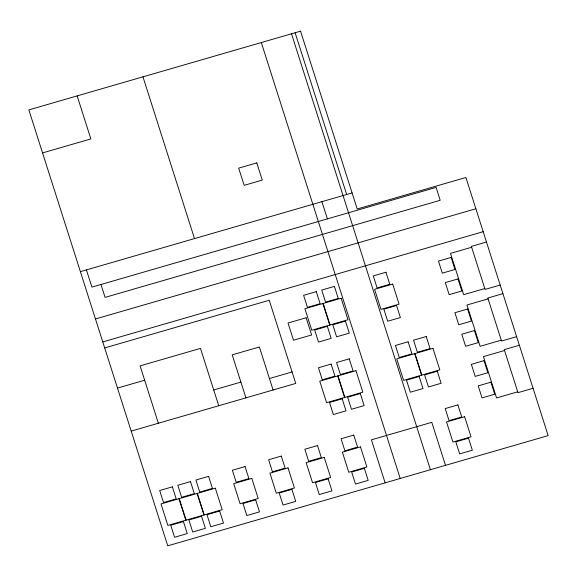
<?xml version="1.0" encoding="UTF-8"?>
<svg xmlns="http://www.w3.org/2000/svg" width="577" height="577" viewBox="0 0 577 577"><rect width="100%" height="100%" fill="white"/><g stroke="black" fill="none" stroke-linecap="round" stroke-linejoin="round"><path stroke-width="0.87" d="M42.561 152.919L90.863 138.927L77.152 95.905M80.391 271.652L352.1 192.927M95.472 318.973L475.866 208.751M102.778 341.916L483.18 231.694M104.697 347.938L269.235 300.264L295.734 383.431L131.203 431.106M486.469 242.023L471.373 246.393L485.077 289.416L500.172 285.038M471.647 247.259L450.514 253.382L463.67 294.681L484.803 288.558M117.492 388.09L144.661 380.214M502.913 293.643L487.817 298.02L501.528 341.036L516.624 336.665M488.092 298.879L466.959 305.002L480.122 346.301L501.254 340.178M213.728 389.965L240.897 382.097M269.437 378.526L292.077 371.963M519.365 345.27L504.269 349.64L517.98 392.656L533.069 388.285M504.543 350.499L483.411 356.622L496.566 397.921L517.706 391.797M415 353.578L421.852 375.086M414.697 353.665L421.549 375.173M445.502 465.351L431.798 422.328L371.415 439.825L385.126 482.841M295.128 32.752L346.669 194.499M291.508 33.798L430.406 469.721M321.916 201.676L327.397 218.878M261.316 42.547L400.214 478.47M323.17 303.43L330.03 324.945M322.875 303.524L329.727 325.031M338.014 375.887L344.866 397.394M337.711 375.973L344.57 397.481M273.094 389.994L259.383 346.979L232.214 354.848L245.925 397.87M142.966 76.835L194.507 238.589M218.748 405.739L200.471 348.385L140.096 365.876L158.372 423.237M197.377 493.385L204.229 514.893M197.074 493.472L203.926 514.98M179.259 498.629L186.119 520.144M178.964 498.723L185.816 520.23M100.968 284.49L105.079 297.393L440.193 200.291L436.082 187.388L91.909 287.108L86.427 269.906M300.559 31.172L28.85 109.904L167.756 545.828L548.15 435.606L465.906 177.492L357.221 208.982L300.559 31.172M256.794 162.902L238.676 168.145L244.165 185.354L262.275 180.103L256.794 162.902M316.283 291.645L303.603 295.316L307.44 307.361L320.12 303.69L316.283 291.645M334.4 286.394L321.721 290.072L325.558 302.117L338.237 298.439L334.4 286.394M385.948 272.243L373.269 275.914L377.106 287.959L389.785 284.288L385.948 272.243M451.142 257.429L438.462 261.1L442.299 273.145L454.979 269.473L451.142 257.429M341.137 298.23L304.908 308.724L311.76 330.232L347.989 319.737L341.137 298.23M392.692 284.072L374.574 289.322L380.971 309.395L399.082 304.151L392.692 284.072M306.142 317.768L288.024 323.012L293.513 340.221L311.623 334.97L306.142 317.768M457.994 278.936L445.314 282.607L449.151 294.652L461.831 290.981L457.994 278.936M396.55 305.507L383.871 309.185L387.708 321.23L400.388 317.559L396.55 305.507M327.339 326.344L314.66 330.022L318.497 342.067L331.184 338.389L327.339 326.344M345.457 321.1L332.778 324.772L336.615 336.817L349.294 333.145L345.457 321.1M467.594 309.048L454.914 312.72L458.751 324.764L471.431 321.093L467.594 309.048M331.126 364.094L318.446 367.773L322.283 379.817L334.963 376.139L331.126 364.094M349.244 358.851L336.557 362.522L340.401 374.567L353.081 370.896L349.244 358.851M408.112 341.786L395.433 345.464L399.27 357.509L411.949 353.838L408.112 341.786M426.223 336.542L413.543 340.214L417.38 352.258L430.06 348.587L426.223 336.542M474.445 330.556L461.766 334.234L465.603 346.279L478.283 342.601L474.445 330.556M355.98 370.679L319.752 381.173L326.604 402.688L362.832 392.187L355.98 370.679M432.966 348.371L396.738 358.872L403.59 380.38L439.818 369.879L432.966 348.371M342.183 398.801L329.503 402.472L333.34 414.517L346.02 410.846L342.183 398.801M360.3 393.55L347.621 397.221L351.458 409.266L364.137 405.595L360.3 393.55M419.169 376.492L406.489 380.164L410.326 392.209L423.006 388.537L419.169 376.492M437.279 371.242L424.6 374.92L428.444 386.965L441.124 383.287L437.279 371.242M484.038 360.668L471.359 364.347L475.196 376.392L487.875 372.713L484.038 360.668M490.897 382.183L478.21 385.854L482.055 397.899L494.734 394.228L490.897 382.183M172.372 486.844L159.692 490.515L163.529 502.567L176.209 498.889L172.372 486.844M190.489 481.593L177.81 485.271L181.647 497.316L194.326 493.638L190.489 481.593M208.6 476.35L195.92 480.021L199.757 492.066L212.437 488.394L208.6 476.35M245.059 466.569L232.38 470.241L236.217 482.285L248.896 478.614L245.059 466.569M281.287 456.068L268.608 459.746L272.445 471.791L285.125 468.113L281.287 456.068M317.516 445.574L304.836 449.245L308.673 461.29L321.353 457.619L317.516 445.574M353.744 435.08L341.065 438.751L344.902 450.796L357.581 447.125L353.744 435.08M457.9 404.895L445.22 408.574L449.057 420.619L461.737 416.94L457.9 404.895M215.336 488.178L160.997 503.923L167.849 525.431L222.195 509.686L215.336 488.178M251.796 478.398L233.685 483.649L240.082 503.721L258.193 498.478L251.796 478.398M288.024 467.904L269.913 473.147L276.311 493.227L294.421 487.976L288.024 467.904M324.252 457.402L306.142 462.653L312.539 482.725L330.65 477.482L324.252 457.402M360.481 446.908L342.37 452.159L348.76 472.231L366.878 466.981L360.481 446.908M464.636 416.731L446.526 421.975L452.923 442.054L471.034 436.803L464.636 416.731M255.661 499.833L242.982 503.512L246.819 515.557L259.499 511.878L255.661 499.833M291.89 489.339L279.21 493.01L283.047 505.055L295.727 501.384L291.89 489.339M328.118 478.838L315.439 482.516L319.276 494.561L331.955 490.883L328.118 478.838M364.347 468.344L351.667 472.015L355.504 484.06L368.184 480.389L364.347 468.344M468.502 438.167L455.823 441.838L459.66 453.883L472.339 450.211L468.502 438.167M183.428 521.543L170.749 525.221L174.586 537.266L187.265 533.588L183.428 521.543M201.546 516.3L188.867 519.971L192.704 532.016L205.383 528.344L201.546 516.3M219.657 511.049L206.977 514.72L210.814 526.765L223.494 523.094L219.657 511.049"/></g></svg>
